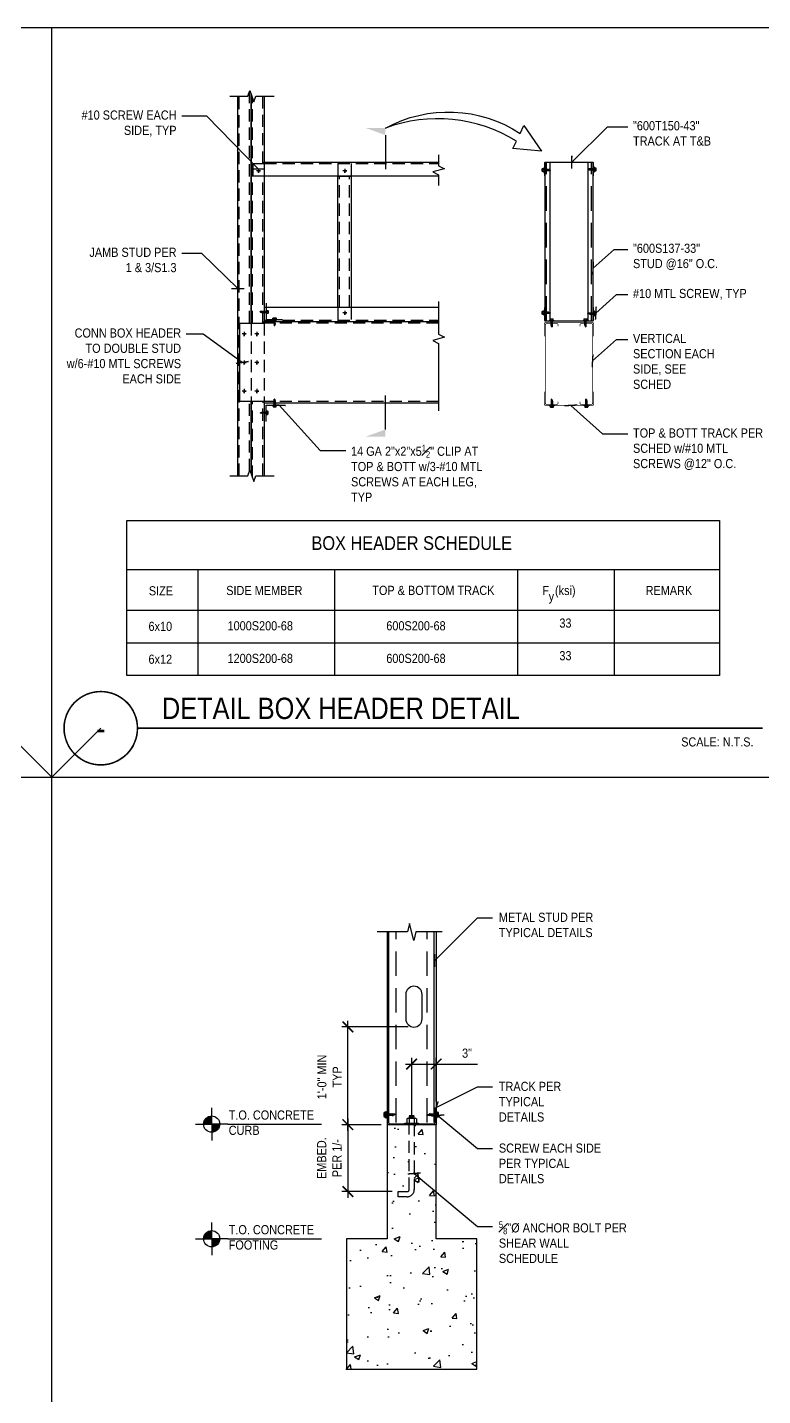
# Model space of a CAD drawing. Header units: inches. Extents: x -16404 to 14624, y -1591 to 16152.
# Drawn here: x -13976.7 to -13886.5, y 5544.1 to 5712 of the extents above; entities that cross this region are included whole.
import ezdxf
from ezdxf.enums import TextEntityAlignment as Align

# ---------------------------------------------------------------- set-up
doc = ezdxf.new("R2010")
doc.units = ezdxf.units.IN
doc.header["$LTSCALE"] = 24
doc.header["$MEASUREMENT"] = 0
for name, pattern in [('HIDDEN2', [0.1875, 0.125, -0.0625]), ('HIDDEN4', [0.09375, 0.0625, -0.03125]), ('PHANTOM2', [1.25, 0.625, -0.125, 0.125, -0.125, 0.125, -0.125])]:
    doc.linetypes.add(name, pattern=pattern)
doc.layers.get('0').update_dxf_attribs({"linetype": 'CONTINUOUS'})
doc.layers.get('DefPoints').update_dxf_attribs({"color": 251, "linetype": 'CONTINUOUS'})
for name, color, linetype in [('S-ANNO-DIMS', 2, 'CONTINUOUS'), ('S-ANNO-NOTE', 4, 'CONTINUOUS'), ('S-BREAK', 2, 'CONTINUOUS'), ('S-CONC', 4, 'CONTINUOUS'), ('S-DETL-SYMB', 4, 'CONTINUOUS'), ('S-NAIL', 2, 'CONTINUOUS'), ('S-SIMPSON', 2, 'CONTINUOUS'), ('S-STEEL', 4, 'CONTINUOUS'), ('S-WOOD', 3, 'CONTINUOUS')]:
    doc.layers.add(name, color=color, linetype=linetype)
doc.layers.add('S-ANNO-GRID-NONPLOT', color=251, linetype='CONTINUOUS', plot=False)
doc.layers.add('S-HATCH2', color=2, linetype='CONTINUOUS', transparency=0.5)
doc.styles.add('Arial', font='arial.ttf', dxfattribs={"width": 0.85})
doc.dimstyles.new('DIM-12$0', dxfattribs={"dimscale": 12, "dimtxt": 0.09375, "dimasz": 0.109375, "dimexe": 0.0625, "dimexo": 0.0625, "dimgap": 0.0625, "dimtad": 1, "dimdec": 4, "dimzin": 11, "dimdsep": 46, "dimlunit": 4, "dimtxsty": 'Arial', "dimblk": 'ARCHTICK', "dimblk1": 'ARCHTICK', "dimblk2": 'ARCHTICK', "dimsah": 1, "dimcen": 0.125, "dimdle": 0.0625, "dimclrd": 256, "dimclre": 256, "dimclrt": 4, "dimadec": 0, "dimazin": 0, "dimtfac": 0.75, "dimtdec": 4, "dimtofl": 0, "dimtmove": 0, "dimatfit": 3, "dimldrblk": 'ARCHTICK', "dimfxl": 1, "dimfrac": 1, "dimtolj": 1, "dimtzin": 11, "dimarcsym": 0})
doc.dimstyles.new('DIM-12$7', dxfattribs={"dimscale": 12, "dimtxt": 0.09375, "dimasz": 0.125, "dimexe": 0.0625, "dimexo": 0.0625, "dimgap": 0.0625, "dimtad": 1, "dimdec": 4, "dimzin": 11, "dimdsep": 46, "dimlunit": 4, "dimtxsty": 'Arial', "dimblk": 'ARCHTICK', "dimcen": 0.125, "dimclrd": 256, "dimclre": 256, "dimclrt": 4, "dimadec": 0, "dimazin": 0, "dimtfac": 0.75, "dimtdec": 4, "dimtofl": 0, "dimtmove": 0, "dimatfit": 3, "dimldrblk": 'ARCHTICK', "dimfxl": 1, "dimfrac": 1, "dimtolj": 1, "dimtzin": 11, "dimarcsym": 0})

# ---------------------------------------------------------------- blocks, each defined once
blk = doc.blocks.new('_ARCHTICK')
at = {"color": 0, "linetype": 'ByBlock', "const_width": 0.15}
blk.add_lwpolyline([(-0.5, -0.5), (0.5, 0.5)], dxfattribs=at)
blk = doc.blocks.new('*D2160')
at = {"layer": 'DefPoints', "color": 0, "transparency": 16777216}
for p in [(-13926.57, 5584.79), (-13926.57, 5579.46), (-13929.57, 5577.56)]:
    blk.add_point(p, dxfattribs=at)
at = {"layer": 'S-ANNO-DIMS', "lineweight": -2, "transparency": 16777216}
for p, q in [((-13930.32, 5584.79), (-13926.57, 5584.79)), ((-13929.57, 5578.31), (-13929.57, 5585.54)), ((-13926.57, 5580.21), (-13926.57, 5585.54)), ((-13926.57, 5584.79), (-13921.48, 5584.79))]:
    blk.add_line(p, q, dxfattribs=at)
at = {"layer": 'S-ANNO-DIMS', "lineweight": -2, "transparency": 16777216, "xscale": 1.3125, "yscale": 1.3125, "zscale": 1.3125, "rotation": 180}
blk.add_blockref('_ARCHTICK', (-13929.57, 5584.79), dxfattribs=at)
at = {"layer": 'S-ANNO-DIMS', "lineweight": -2, "transparency": 16777216, "xscale": 1.3125, "yscale": 1.3125, "zscale": 1.3125}
blk.add_blockref('_ARCHTICK', (-13926.57, 5584.79), dxfattribs=at)
at = {"layer": 'S-ANNO-DIMS', "color": 4, "transparency": 16777216, "insert": (-13922.78, 5586.12), "char_height": 1.125, "attachment_point": 5, "style": 'Arial'}
blk.add_mtext('\\A1;3"', dxfattribs=at)
blk = doc.blocks.new('*D2161')
at = {"layer": 'DefPoints', "color": 0, "transparency": 16777216}
for p in [(-13937.4, 5589.35), (-13929.24, 5589.35), (-13932.57, 5577.35)]:
    blk.add_point(p, dxfattribs=at)
at = {"layer": 'S-ANNO-DIMS', "lineweight": -2, "transparency": 16777216}
for p, q in [((-13929.99, 5589.35), (-13938.15, 5589.35)), ((-13937.4, 5576.6), (-13937.4, 5590.1)), ((-13933.32, 5577.35), (-13938.15, 5577.35))]:
    blk.add_line(p, q, dxfattribs=at)
at = {"layer": 'S-ANNO-DIMS', "lineweight": -2, "transparency": 16777216, "xscale": 1.3125, "yscale": 1.3125, "zscale": 1.3125}
for p, rotation in [((-13937.4, 5589.35), 90), ((-13937.4, 5577.35), 270)]:
    blk.add_blockref('_ARCHTICK', p, dxfattribs=dict(at, rotation=rotation))
at = {"layer": 'S-ANNO-DIMS', "color": 4, "transparency": 16777216, "insert": (-13939.65, 5583.21), "char_height": 1.125, "attachment_point": 5, "rotation": 90, "style": 'Arial'}
blk.add_mtext('\\A1;1\'-0" MIN\\PTYP', dxfattribs=at)
blk = doc.blocks.new('*D2162')
at = {"layer": 'DefPoints', "color": 0, "transparency": 16777216}
for p in [(-13932.57, 5577.35), (-13937.4, 5569.14), (-13931.22, 5569.14)]:
    blk.add_point(p, dxfattribs=at)
at = {"layer": 'S-ANNO-DIMS', "lineweight": -2, "transparency": 16777216}
for p, q in [((-13937.4, 5578.1), (-13937.4, 5568.39)), ((-13933.32, 5577.35), (-13938.15, 5577.35)), ((-13931.97, 5569.14), (-13938.15, 5569.14))]:
    blk.add_line(p, q, dxfattribs=at)
at = {"layer": 'S-ANNO-DIMS', "lineweight": -2, "transparency": 16777216, "xscale": 1.3125, "yscale": 1.3125, "zscale": 1.3125}
for p, rotation in [((-13937.4, 5577.35), 90), ((-13937.4, 5569.14), 270)]:
    blk.add_blockref('_ARCHTICK', p, dxfattribs=dict(at, rotation=rotation))
at = {"layer": 'S-ANNO-DIMS', "color": 4, "transparency": 16777216, "insert": (-13939.67, 5573.25), "char_height": 1.125, "attachment_point": 5, "rotation": 90, "style": 'Arial'}
blk.add_mtext('\\A1;EMBED. \\PPER 1/-', dxfattribs=at)
blk = doc.blocks.new('ELEV-SYMB')
at = {"color": 2}
for points in [[(-2, 0), (0, 0), (0, 2)], [(2, 0), (0, 0), (0, -2)]]:
    blk.add_lwpolyline(points, dxfattribs=at)
at = {"color": 2, "const_width": 1}
for points in [[(0, 0.5, 0.414214), (-0.5, 0, 0.414214)], [(0, -0.5, 0.414214), (0.5, 0, 0.414214)]]:
    blk.add_lwpolyline(points, format="xyb", dxfattribs=at)
at = {"color": 2}
blk.add_circle((0, 0), 1, dxfattribs=at)
blk = doc.blocks.new('no8x3-4 Sht Mtl Screw')
at = {"color": 2}
for p, q in [((-0.28, 0.22), (-0.28, 0.06)), ((0.2, 0.3), (-0.2, 0.3)), ((-0.12, 0.06), (-0.12, 0.22)), ((-0.09, -0.75), (-0.09, 0)), ((0.09, 0), (0.09, -1.06)), ((0.12, 0.22), (0.12, 0.06)), ((0.28, 0.06), (0.28, 0.22)), ((0.13, -0.35), (-0.13, -0.21)), ((0.13, -0.47), (-0.13, -0.33)), ((0.13, -0.58), (-0.13, -0.45)), ((0.13, -0.71), (-0.13, -0.57)), ((0.13, -0.83), (-0.13, -0.69)), ((0.13, -0.23), (-0.12, -0.1)), ((0, -1.01), (-0.08, -0.84)), ((0.09, -1.06), (0.07, -1.06))]:
    blk.add_line(p, q, dxfattribs=at)
blk.add_lwpolyline([(0.41, 0.06), (0.41, 0), (-0.41, 0), (-0.41, 0.06)], close=True, dxfattribs=at)
for centre, radius, start, end in [((-0.2, 0.22), 0.0799, 90, 180), ((-0.21, 0.15), 0.114, 37.8476, 125.9208), ((0, 0.06), 0.2, 53.1301, 126.8699), ((0.21, 0.15), 0.114, 54.0792, 142.1524), ((0.2, 0.22), 0.0799, 0, 90), ((0.08, -0.76), 0.176, 174.7974, 205.0321), ((0.08, -0.97), 0.0903, 205.7938, 275.8226)]:
    blk.add_arc(centre, radius, start, end, dxfattribs=at)
blk = doc.blocks.new('NUT-SM-THREADS')
at = {"layer": 'S-SIMPSON'}
for p, q in [((-0.94, 0.81), (-0.94, 0)), ((-0.94, 0), (-0.84, 0)), ((-0.84, 0), (0.84, 0)), ((-0.7, 0.94), (0.7, 0.94)), ((0.39, 1.44), (-0.5, 1.44)), ((-0.5, 1.44), (-0.39, 1.37)), ((-0.5, 1.31), (-0.39, 1.37)), ((0.5, 1.25), (-0.5, 1.31)), ((-0.5, 1.31), (-0.39, 1.25)), ((-0.5, 1.19), (-0.39, 1.25)), ((0.5, 1.12), (-0.5, 1.19)), ((-0.5, 1.19), (-0.39, 1.12)), ((-0.5, 1.06), (-0.39, 1.12)), ((0.5, 1), (-0.5, 1.06)), ((-0.5, 1.06), (-0.39, 1)), ((-0.5, 0.94), (-0.39, 1)), ((-0.47, 0.81), (-0.47, 0)), ((-0.39, 1.37), (0.39, 1.31)), ((-0.39, 1.25), (0.39, 1.19)), ((-0.39, 1.12), (0.39, 1.06)), ((-0.39, 1), (0.39, 0.94)), ((0.5, 1.37), (-0.09, 1.41)), ((0.39, 1.44), (0.39, 1.44)), ((0.39, 1.44), (0.5, 1.37)), ((0.39, 1.31), (0.5, 1.37)), ((0.39, 1.31), (0.5, 1.25)), ((0.39, 1.19), (0.5, 1.25)), ((0.39, 1.19), (0.5, 1.12)), ((0.39, 1.06), (0.5, 1.12)), ((0.39, 1.06), (0.5, 1)), ((0.39, 0.94), (0.5, 1)), ((0.47, 0.81), (0.47, 0)), ((0.84, 0), (0.94, 0)), ((0.94, 0.81), (0.94, 0))]:
    blk.add_line(p, q, dxfattribs=at)
for centre, radius, start, end in [((-0.7, 0.65), 0.283, 33.8901, 146.1099), ((0, -0.01), 0.943, 60.1583, 119.8417), ((0.7, 0.65), 0.283, 33.8901, 146.1099)]:
    blk.add_arc(centre, radius, start, end, dxfattribs=at)
blk = doc.blocks.new('NUT w-WASHER-sm')
at = {"layer": 'S-SIMPSON'}
blk.add_lwpolyline([(-1.36, 0.17), (1.36, 0.17), (1.36, 0), (-1.36, 0)], close=True, dxfattribs=at)
at = {"layer": 'S-WOOD'}
blk.add_blockref('NUT-SM-THREADS', (0, 0.17), dxfattribs=at)
blk = doc.blocks.new('no8x3-4 Screw')
at = {"color": 2}
for p, q in [((-0.2, 0.16), (-0.2, 0.04)), ((0.14, 0.21), (-0.14, 0.21)), ((-0.09, 0.04), (-0.09, 0.16)), ((-0.07, -0.53), (-0.06, 0)), ((0.06, 0), (0.06, -0.75)), ((0.08, 0.16), (0.08, 0.04)), ((0.2, 0.04), (0.2, 0.16)), ((0.09, -0.17), (-0.09, -0.07)), ((0.09, -0.25), (-0.09, -0.15)), ((0.09, -0.33), (-0.09, -0.23)), ((0.09, -0.41), (-0.09, -0.32)), ((0.09, -0.5), (-0.09, -0.4)), ((0.09, -0.59), (-0.09, -0.49)), ((0, -0.71), (-0.05, -0.59)), ((0.06, -0.75), (0.05, -0.75))]:
    blk.add_line(p, q, dxfattribs=at)
blk.add_lwpolyline([(0.29, 0.04), (0.29, 0), (-0.29, 0), (-0.29, 0.04)], close=True, dxfattribs=at)
for centre, radius, start, end in [((-0.14, 0.16), 0.0564, 90, 180), ((-0.15, 0.11), 0.0804, 37.8476, 125.9208), ((0, 0.04), 0.141, 53.1301, 126.8699), ((0.15, 0.11), 0.0804, 54.0792, 142.1524), ((0.14, 0.16), 0.0564, 0, 90), ((0.06, -0.54), 0.124, 174.7974, 205.0321), ((0.05, -0.69), 0.0638, 205.7938, 275.8226)]:
    blk.add_arc(centre, radius, start, end, dxfattribs=at)
blk = doc.blocks.new('*U335')
at = {"const_width": 0.188}
for points in [[(-4.5, 0, -1), (4.5, 0, 3.732051)], [(-4.5, 0, 1), (4.5, 0, -3.732051)]]:
    blk.add_lwpolyline(points, format="xyb", dxfattribs=at)
blk.add_lwpolyline([(4.5, 0), (81.21, 0)], dxfattribs=at)
blk.add_circle((0, 0), 4.5)
at = {"style": 'Arial', "width": 0.85}
for tag, p in [('DWG_TITLE_1', (7.5, 6.19)), ('DWG_TITLE_2', (7.5, 2.44))]:
    blk.add_attdef(tag, text='', height=2.62, dxfattribs=at).set_placement(p, align=Align.MIDDLE_LEFT)
blk.add_attdef('#', text='', height=3, dxfattribs=at).set_placement((0, 0), align=Align.MIDDLE_CENTER)
blk.add_attdef('SCALE', text='', height=1.12, dxfattribs=at).set_placement((80.08, -1.12), align=Align.TOP_RIGHT)

msp = doc.modelspace()

# ---------------------------------------------------------------- hatches: boundary and pattern name
at = {"layer": 'S-HATCH2'}
h = msp.add_hatch(dxfattribs=at)
h.set_pattern_fill('AR-CONC', color=256, style=0)
h.set_pattern_definition([(50, (-13937.573, 5547.3534), (7.1726, -0.6275), [0.75, -8.25]), (355, (-13937.573, 5547.3534), (-1.3875, 7.522), [0.6, -6.6]), (100.451, (-13936.975, 5547.301), (5.7851, 6.8944), [0.6374, -7.0114]), (46.184, (-13937.573, 5549.353), (10.6724, -1.6552), [1.125, -12.375]), (96.636, (-13936.683, 5549.215), (9.3466, 9.7412), [0.956, -10.517]), (351.184, (-13937.573, 5549.353), (9.3466, 9.741), [0.9, -9.9]), (21, (-13936.573, 5548.8534), (5.9691, -4.0262), [0.75, -8.25]), (326, (-13936.573, 5548.8534), (2.4332, 7.2515), [0.6, -6.6]), (71.451, (-13936.0754, 5548.518), (8.4022, 3.2253), [0.6374, -7.0114]), (37.5, (-13937.5728, 5547.3534), (0.1216, 3.32894), [0, -6.52, 0, -6.7, 0, -6.625]), (7.5, (-13937.573, 5547.3534), (2.6307, 3.9441), [0, -3.82, 0, -6.37, 0, -2.525]), (327.5, (-13939.8028, 5547.3534), (5.33822, -0.22555), [0, -2.5, 0, -7.8, 0, -10.35]), (317.5, (-13940.803, 5547.3534), (5.83186, 1.00105), [0, -3.25, 0, -5.18, 0, -7.35])])
h.paths.add_polyline_path([(-13926.57284, 5563.35343), (-13926.57284, 5577.35343), (-13929.25378, 5577.35343), (-13929.25378, 5569.39009, -0.414213562), (-13930.12878, 5568.51509), (-13931.22253, 5568.51509), (-13931.22253, 5569.14009), (-13930.12878, 5569.14009, 0.414213562), (-13929.87878, 5569.39009), (-13929.87878, 5577.35343), (-13932.57284, 5577.35343), (-13932.57284, 5563.35343), (-13937.57284, 5563.35343), (-13937.57284, 5547.35343), (-13921.57284, 5547.35343), (-13921.57284, 5563.35343)])

# ---------------------------------------------------------------- linework, layer by layer
at = {"layer": 'S-ANNO-DIMS'}
msp.add_lwpolyline([(-13932.78206, 5699.64142, -0.277262134), (-13916.24793, 5698.9894), (-13915.81046, 5699.96236), (-13913.62285, 5696.79579), (-13917.14452, 5697.13209), (-13916.71574, 5698.03739, 0.232407191), (-13932.78206, 5699.64142, 6.330783689)], format="xyb", dxfattribs=at)
at = {"layer": 'S-ANNO-GRID-NONPLOT'}
for p, q in [((-14066.92253, 5712), (-13973.71343, 5712)), ((-13973.71343, 5712), (-13880.50433, 5712)), ((-13973.71343, 5620), (-13973.71343, 5712)), ((-13973.71343, 5620), (-13979.71343, 5626)), ((-13973.71343, 5620), (-13967.71343, 5626)), ((-14066.92253, 5620), (-13973.71343, 5620)), ((-13973.71343, 5620), (-13880.50433, 5620)), ((-13973.71343, 5528), (-13973.71343, 5620))]:
    msp.add_line(p, q, dxfattribs=at)
at = {"layer": 'S-ANNO-NOTE', "color": 2}
for p, q in [((-13964.49961, 5645.47146), (-13891.81881, 5645.47146)), ((-13955.81583, 5645.47146), (-13955.81583, 5632.47146)), ((-13939.0517, 5645.47146), (-13939.0517, 5632.47146)), ((-13916.60486, 5645.47146), (-13916.60486, 5632.47146)), ((-13904.70951, 5645.47146), (-13904.70951, 5632.47146)), ((-13964.49961, 5640.47146), (-13891.81881, 5640.47146)), ((-13964.49961, 5636.47146), (-13891.81881, 5636.47146)), ((-13952.10631, 5577.42268), (-13940.61998, 5577.42268)), ((-13952.10631, 5563.35343), (-13940.61998, 5563.35343))]:
    msp.add_line(p, q, dxfattribs=at)
for points in [[(-13951.89784, 5703.54093), (-13949.68384, 5703.54093), (-13949.43071, 5704.23638), (-13948.92446, 5702.84547), (-13948.67134, 5703.54093), (-13946.45019, 5703.54093)], [(-13926.26046, 5696.35505), (-13926.26046, 5695.02611), (-13925.53601, 5694.65773), (-13926.9849, 5694.2695), (-13926.26046, 5693.90111), (-13926.26046, 5692.60367)], [(-13926.26046, 5678.34794), (-13926.26046, 5674.35309), (-13925.53601, 5673.9847), (-13926.9849, 5673.59647), (-13926.26046, 5673.22809), (-13926.26046, 5664.94493)], [(-13951.89784, 5656.97967), (-13949.68384, 5656.97967), (-13949.43071, 5657.67513), (-13948.92446, 5656.28422), (-13948.67134, 5656.97967), (-13946.45019, 5656.97967)]]:
    msp.add_lwpolyline(points, dxfattribs=at)
at = {"layer": 'S-ANNO-NOTE', "color": 4}
msp.add_lwpolyline([(-13964.49961, 5651.47146), (-13891.81881, 5651.47146), (-13891.81881, 5632.47146), (-13964.49961, 5632.47146)], close=True, dxfattribs=at)
at = {"layer": 'S-BREAK'}
msp.add_lwpolyline([(-13925.82284, 5601.0072), (-13929.06807, 5601.0072), (-13929.32045, 5599.9694), (-13929.82522, 5602.045), (-13930.0776, 5601.0072), (-13933.82284, 5601.0072)], dxfattribs=at)
at = {"layer": 'S-CONC'}
msp.add_lwpolyline([(-13932.57284, 5577.35343), (-13932.57284, 5563.35343), (-13937.57284, 5563.35343), (-13937.57284, 5547.35343), (-13921.57284, 5547.35343), (-13921.57284, 5563.35343), (-13926.57284, 5563.35343), (-13926.57284, 5577.35343)], close=True, dxfattribs=at)
at = {"layer": 'S-DETL-SYMB', "color": 2, "linetype": 'PHANTOM2'}
for p, q in [((-13932.78206, 5698.77801), (-13932.78206, 5694.59173)), ((-13932.78206, 5662.65514), (-13932.78206, 5666.84142))]:
    msp.add_line(p, q, dxfattribs=at)
at = {"layer": 'S-DETL-SYMB'}
for points in [[(-13935.18697, 5699.64142), (-13932.78206, 5698.77801), (-13932.78206, 5699.64142)], [(-13935.18697, 5661.79173), (-13932.78206, 5662.65514), (-13932.78206, 5661.79173)]]:
    msp.add_solid(points, dxfattribs=at)
at = {"layer": 'S-SIMPSON'}
for points in [[(-13948.35141, 5694.6526), (-13948.35141, 5694.1526), (-13948.35141, 5694.4026), (-13948.10141, 5694.4026), (-13948.60141, 5694.4026)], [(-13937.78193, 5694.6526), (-13937.78193, 5694.1526), (-13937.78193, 5694.4026), (-13937.53193, 5694.4026), (-13938.03193, 5694.4026)], [(-13937.78193, 5677.21028), (-13937.78193, 5676.71028), (-13937.78193, 5676.96028), (-13937.53193, 5676.96028), (-13938.03193, 5676.96028)], [(-13950.11522, 5674.62759), (-13950.11522, 5674.12759), (-13950.11522, 5674.37759), (-13949.86522, 5674.37759), (-13950.36522, 5674.37759)], [(-13948.56024, 5674.62759), (-13948.56024, 5674.12759), (-13948.56024, 5674.37759), (-13948.31024, 5674.37759), (-13948.81024, 5674.37759)], [(-13950.11522, 5671.12759), (-13950.11522, 5670.62759), (-13950.11522, 5670.87759), (-13949.86522, 5670.87759), (-13950.36522, 5670.87759)], [(-13948.56024, 5671.12759), (-13948.56024, 5670.62759), (-13948.56024, 5670.87759), (-13948.31024, 5670.87759), (-13948.81024, 5670.87759)], [(-13950.11522, 5667.62759), (-13950.11522, 5667.12759), (-13950.11522, 5667.37759), (-13949.86522, 5667.37759), (-13950.36522, 5667.37759)], [(-13948.56024, 5667.62759), (-13948.56024, 5667.12759), (-13948.56024, 5667.37759), (-13948.31024, 5667.37759), (-13948.81024, 5667.37759)]]:
    msp.add_lwpolyline(points, dxfattribs=at)
at = {"layer": 'S-SIMPSON', "linetype": 'HIDDEN4'}
msp.add_lwpolyline([(-13931.22253, 5569.14009), (-13930.12878, 5569.14009, 0.414213562), (-13929.87878, 5569.39009), (-13929.87878, 5577.45259), (-13929.25378, 5577.45259), (-13929.25378, 5569.39009, -0.414213562), (-13930.12878, 5568.51509), (-13931.22253, 5568.51509)], format="xyb", close=True, dxfattribs=at)
at = {"layer": 'S-STEEL', "color": 1, "linetype": 'HIDDEN4'}
for p, q in [((-13947.65456, 5695.28748), (-13947.65456, 5693.72498)), ((-13938.61838, 5695.28748), (-13938.61838, 5693.72498)), ((-13936.99338, 5695.28748), (-13936.99338, 5693.72498)), ((-13938.61838, 5677.63878), (-13938.61838, 5676.07628)), ((-13936.99338, 5677.63878), (-13936.99338, 5676.07628)), ((-13949.27956, 5675.70128), (-13949.27956, 5666.07628)), ((-13947.65456, 5675.70128), (-13947.65456, 5666.07628))]:
    msp.add_line(p, q, dxfattribs=at)
at = {"layer": 'S-STEEL', "color": 2}
for p, q in [((-13932.57284, 5601.0072), (-13932.57284, 5577.35343)), ((-13926.57284, 5601.0072), (-13926.57284, 5577.35343))]:
    msp.add_line(p, q, dxfattribs=at)
at = {"layer": 'S-STEEL'}
for p, q in [((-13932.35409, 5577.62073), (-13932.35409, 5601.0072)), ((-13926.79159, 5577.62073), (-13926.79159, 5601.0072))]:
    msp.add_line(p, q, dxfattribs=at)
at = {"layer": 'S-STEEL', "color": 2, "linetype": 'HIDDEN2'}
for p, q in [((-13931.47909, 5577.62073), (-13931.47909, 5601.0072)), ((-13927.66659, 5577.62073), (-13927.66659, 5601.0072))]:
    msp.add_line(p, q, dxfattribs=at)
at = {"layer": 'S-STEEL'}
for points in [[(-13950.90456, 5656.97967), (-13950.90456, 5703.54093)], [(-13949.27956, 5703.8211), (-13949.27956, 5675.70128)], [(-13949.27956, 5675.70128), (-13949.27956, 5703.8211)], [(-13947.65456, 5703.54093), (-13947.65456, 5695.28748)], [(-13926.26046, 5693.72498), (-13947.65456, 5693.72498), (-13949.02056, 5693.72498), (-13949.02056, 5695.28748), (-13947.65456, 5695.28748), (-13947.65456, 5695.47498), (-13926.26046, 5695.47498)], [(-13912.59586, 5676.00362), (-13912.59586, 5695.41551)], [(-13907.93961, 5695.41551), (-13907.93961, 5676.00362)], [(-13947.65456, 5693.72498), (-13947.65456, 5675.88878)], [(-13926.26046, 5677.63878), (-13947.65456, 5677.63878), (-13947.65456, 5675.88878), (-13926.26046, 5675.88878)], [(-13947.40456, 5678.13878), (-13947.40456, 5676.13878), (-13945.40456, 5676.13878)], [(-13926.26046, 5665.88878), (-13947.65456, 5665.88878), (-13947.65456, 5666.07628), (-13950.63707, 5666.07628), (-13950.63707, 5675.70128), (-13947.65456, 5675.70128), (-13947.65456, 5675.88878), (-13926.26046, 5675.88878)], [(-13949.27956, 5657.25985), (-13949.27956, 5666.07628)], [(-13949.27956, 5666.07628), (-13949.27956, 5657.25985)], [(-13947.65456, 5665.88878), (-13947.65456, 5656.97967)], [(-13947.40456, 5663.63878), (-13947.40456, 5665.63878), (-13945.40456, 5665.63878)]]:
    msp.add_lwpolyline(points, dxfattribs=at)
at = {"layer": 'S-STEEL', "color": 1, "linetype": 'HIDDEN4'}
for points in [[(-13950.71706, 5656.97967), (-13950.71706, 5703.54093)], [(-13949.46706, 5675.70128), (-13949.46706, 5704.13651)], [(-13947.84206, 5695.28748), (-13947.84206, 5703.54093)], [(-13949.09206, 5675.70128), (-13949.09206, 5703.30595)], [(-13947.65456, 5695.28748), (-13926.26046, 5695.28748)], [(-13947.84206, 5675.70128), (-13947.84206, 5693.72498)], [(-13938.43088, 5677.63878), (-13938.43088, 5693.72498)], [(-13937.18088, 5677.63878), (-13937.18088, 5693.72498)], [(-13947.65456, 5676.07628), (-13926.26046, 5676.07628)], [(-13926.26046, 5675.70128), (-13947.65456, 5675.70128)], [(-13949.46706, 5657.57525), (-13949.46706, 5666.07628)], [(-13949.09206, 5656.7447), (-13949.09206, 5666.07628)], [(-13947.84206, 5656.97967), (-13947.84206, 5666.07628)], [(-13926.26046, 5666.07628), (-13947.65456, 5666.07628)]]:
    msp.add_lwpolyline(points, dxfattribs=at)
at = {"layer": 'S-STEEL', "const_width": 0.09375}
for points in [[(-13913.28336, 5693.78035), (-13913.28336, 5695.34998, -0.414213562), (-13913.15836, 5695.47498), (-13907.37711, 5695.47498, -0.414213562), (-13907.25211, 5695.34998), (-13907.25211, 5693.78035)], [(-13913.28336, 5677.63878), (-13913.28336, 5676.06916, 0.414213562), (-13913.15836, 5675.94416), (-13907.37711, 5675.94416, 0.414213562), (-13907.25211, 5676.06916), (-13907.25211, 5677.63878)], [(-13913.28336, 5674.08348), (-13913.28336, 5675.65311, -0.414213562), (-13913.15836, 5675.77811), (-13907.37711, 5675.77811, -0.414213562), (-13907.25211, 5675.65311), (-13907.25211, 5674.08348)], [(-13911.62711, 5675.32188), (-13911.62711, 5675.52501, 0.414213562), (-13911.75211, 5675.65001), (-13913.03336, 5675.65001, 0.414213562), (-13913.15836, 5675.52501), (-13913.15836, 5665.86876, 0.414213562), (-13913.03336, 5665.74376), (-13911.75211, 5665.74376, 0.414213562), (-13911.62711, 5665.86876), (-13911.62711, 5666.07188)], [(-13908.90836, 5675.32188), (-13908.90836, 5675.52501, -0.414213562), (-13908.78336, 5675.65001), (-13907.50211, 5675.65001, -0.414213562), (-13907.37711, 5675.52501), (-13907.37711, 5665.86876, -0.414213562), (-13907.50211, 5665.74376), (-13908.78336, 5665.74376, -0.414213562), (-13908.90836, 5665.86876), (-13908.90836, 5666.07188)], [(-13913.28336, 5667.31028), (-13913.28336, 5665.74066, 0.414213562), (-13913.15836, 5665.61566), (-13907.37711, 5665.61566, 0.414213562), (-13907.25211, 5665.74066), (-13907.25211, 5667.31028)]]:
    msp.add_lwpolyline(points, format="xyb", dxfattribs=at)
at = {"layer": 'S-STEEL'}
for points in [[(-13913.22086, 5695.41551), (-13913.22086, 5676.00362), (-13907.31461, 5676.00362), (-13907.31461, 5695.41551)], [(-13936.99338, 5693.72498), (-13936.99338, 5677.63878), (-13938.61838, 5677.63878), (-13938.61838, 5693.72498)]]:
    msp.add_lwpolyline(points, close=True, dxfattribs=at)
at = {"layer": 'S-STEEL', "color": 1, "linetype": 'HIDDEN2'}
for points in [[(-13913.03336, 5676.00362), (-13913.03336, 5695.41551)], [(-13907.50211, 5676.00362), (-13907.50211, 5695.41551)]]:
    msp.add_lwpolyline(points, dxfattribs=at)
at = {"layer": 'S-STEEL'}
msp.add_lwpolyline([(-13928.28774, 5590.3337), (-13928.28774, 5593.3337, 1), (-13930.28774, 5593.3337), (-13930.28774, 5590.3337, 1)], format="xyb", close=True, dxfattribs=at)
msp.add_lwpolyline([(-13932.45742, 5579.45259), (-13932.45742, 5577.70259, 0.414213562), (-13932.20742, 5577.45259), (-13926.92513, 5577.45259, 0.414213562), (-13926.67513, 5577.70259), (-13926.67513, 5579.45259)], format="xyb", dxfattribs=at)

# ---------------------------------------------------------------- block references
at = {"layer": 'S-ANNO-NOTE'}
msp.add_blockref('*U335', (-13967.71343, 5626), dxfattribs=at).add_auto_attribs({'#': '-', 'DWG_TITLE_2': 'DETAIL BOX HEADER DETAIL', 'SCALE': 'SCALE: N.T.S.'})
for p in [(-13954.10631, 5577.42268), (-13954.10631, 5563.35343)]:
    msp.add_blockref('ELEV-SYMB', p, dxfattribs=at)
at = {"layer": 'S-NAIL', "xscale": -1}
for p, rotation in [((-13913.33045, 5694.49186), 90.17910519197686), ((-13907.19152, 5694.56506), 270.1791051919769), ((-13947.40456, 5677.07271), 270.1791051919769), ((-13913.33045, 5676.97995), 90.17910519197686), ((-13907.19152, 5676.88494), 270.1791051919769), ((-13946.38223, 5676.13878), 0.1791051919247444)]:
    msp.add_blockref('no8x3-4 Screw', p, dxfattribs=dict(at, rotation=rotation))
at = {"layer": 'S-NAIL'}
for name, p, rotation in [('no8x3-4 Screw', (-13912.39226, 5676.00362), 359.8208948080232), ('no8x3-4 Screw', (-13908.25096, 5676.00362), 359.8208948080232), ('no8x3-4 Screw', (-13947.40456, 5664.70485), 269.8208948080232), ('no8x3-4 Screw', (-13946.38223, 5665.63878), 179.8208948080753), ('no8x3-4 Screw', (-13912.3664, 5665.61566), 179.8208948080232), ('no8x3-4 Screw', (-13908.13414, 5665.61566), 179.8208948080232), ('no8x3-4 Sht Mtl Screw', (-13932.68825, 5578.57759), 90), ('no8x3-4 Sht Mtl Screw', (-13926.57284, 5578.57759), 270)]:
    msp.add_blockref(name, p, dxfattribs=dict(at, rotation=rotation))
at = {"layer": 'S-SIMPSON', "xscale": 0.625, "yscale": 0.625, "zscale": 0.625}
msp.add_blockref('NUT w-WASHER-sm', (-13929.56628, 5577.45259), dxfattribs=at)

# ---------------------------------------------------------------- texts
at = {"layer": 'S-ANNO-NOTE', "color": 4, "char_height": 1.125, "style": 'Arial'}
for s, insert, width, attachment_point in [('#10 SCREW EACH SIDE, TYP', (-13958.41751, 5701.80272), 11.6210938, 3), ('"600T150-43" TRACK AT T&B', (-13902.41546, 5700.49308), 11.6210938, 1), ('JAMB STUD PER 1 & 3/S1.3', (-13958.41751, 5684.9636), 11.6210938, 3), ('"600S137-33" STUD @16" O.C.', (-13902.41546, 5685.45842), 11.6210938, 1), ('#10 MTL SCREW, TYP', (-13902.41546, 5679.90957), 15.6913695, 1), ('CONN BOX HEADER TO DOUBLE STUD w/6-#10 MTL SCREWS EACH SIDE', (-13957.86013, 5675.06108), 15.0383216, 3), ('VERTICAL SECTION EACH SIDE, SEE SCHED', (-13902.41546, 5674.39336), 11.4453125, 1), ('\\A1;TOP & BOTT TRACK PER SCHED w/#10 MTL SCREWS @12" O.C.', (-13902.41546, 5662.79039), 17.8270437, 1), ('\\A1;14 GA 2"x2"x5{\\H0.7x;\\S1#2;}" CLIP AT TOP & BOTT w/3-#10 MTL SCREWS AT EACH LEG, TYP', (-13937.00561, 5660.7754), 17.2950925, 1), ('SIZE', (-13961.81302, 5643.42578), 3.3161369, 1), ('SIDE MEMBER', (-13952.32042, 5643.4652), 9.9439327, 1), ('TOP & BOTTOM TRACK', (-13926.90717, 5642.9061), 17.451923, 5), ('F  (ksi)', (-13913.54407, 5643.4652), 6.3138604, 1), ('REMARK', (-13898.01043, 5642.9061), 7.7395836, 5), ('y', (-13912.76447, 5642.74804), 22.5039397, 1), ('\\A1;6x10', (-13961.85585, 5639.06249), 3.3589962, 1), ('1000S200-68', (-13952.15807, 5639.13248), 9.7140748, 1), ('600S200-68', (-13932.68228, 5639.13248), 9.7140748, 1), ('33', (-13911.44977, 5639.4652), 2.0555795, 1), ('\\A1;6x12', (-13961.85585, 5635.03533), 3.3589962, 1), ('1200S200-68', (-13952.15807, 5635.13248), 9.7140748, 1), ('600S200-68', (-13932.68228, 5635.13248), 9.7140748, 1), ('33', (-13911.44977, 5635.4652), 2.5146164, 1), ('METAL STUD PER TYPICAL DETAILS', (-13918.87112, 5603.36369), 11.5736562, 1), ('TRACK PER TYPICAL DETAILS', (-13918.87112, 5582.61377), 11.4484175, 1), ('T.O. CONCRETE CURB{\\H1.4437x; }', (-13952.01746, 5579.099), 10.8269165, 1), ('SCREW EACH SIDE PER TYPICAL DETAILS ', (-13918.87112, 5575.0423), 14.0979997, 1), ('T.O. CONCRETE FOOTING{\\H1.44438x; }', (-13952.01746, 5565.02975), 10.8269165, 1), ('\\A1;{\\H0.7x;\\S5#8;}"%%C ANCHOR BOLT PER SHEAR WALL SCHEDULE', (-13918.87112, 5565.48067), 16.1970532, 1)]:
    msp.add_mtext(s, dxfattribs=dict(at, insert=insert, width=width, attachment_point=attachment_point))
at = {"layer": 'S-ANNO-NOTE', "color": 6, "insert": (-13941.86244, 5649.56172), "char_height": 1.6875, "width": 33.7559096, "attachment_point": 1, "style": 'Arial'}
msp.add_mtext('BOX HEADER SCHEDULE', dxfattribs=at)

# ---------------------------------------------------------------- dimensions: what is measured, and where the dimension line sits
at = {"layer": 'S-ANNO-DIMS'}
for base, p2, angle, text, picture, middle in [((-13937.4027, 5589.35343), (-13929.23704, 5589.35343), 90, '<> MIN\\PTYP', '*D2161', (-13937.4027, 5583.21129)), ((-13937.4027, 5569.14009), (-13931.22253, 5569.14009), 270, 'EMBED. \\PPER 1/-', '*D2162', (-13937.4027, 5573.24676))]:
    dim = msp.add_linear_dim(base=base, p1=(-13932.57284, 5577.35343), p2=p2, angle=angle, text=text, dimstyle='DIM-12$0', dxfattribs=at)
    dim.commit()
    dim.dimension.update_dxf_attribs({"geometry": picture, "text_midpoint": middle, "dimtype": 160})
dim = msp.add_linear_dim(base=(-13926.57284, 5584.79278), p1=(-13929.56628, 5577.56009), p2=(-13926.57284, 5579.45513), dimstyle='DIM-12$0', dxfattribs=at)
dim.commit()
dim.dimension.update_dxf_attribs({"geometry": '*D2160', "text_midpoint": (-13922.77968, 5584.79278), "dimtype": 160})

# ---------------------------------------------------------------- leaders
for points in [[(-13948.35141, 5694.61929), (-13954.69998, 5701.10027), (-13957.77757, 5701.10027)], [(-13909.92841, 5695.47498), (-13905.52501, 5699.79063), (-13903.0554, 5699.79063)], [(-13950.90456, 5679.9455), (-13955.30796, 5684.26116), (-13957.77757, 5684.26116)], [(-13907.31461, 5682.46272), (-13904.71605, 5684.75597), (-13903.0554, 5684.75597)], [(-13906.97763, 5676.93291), (-13904.43747, 5679.20713), (-13903.0554, 5679.20713)], [(-13950.34677, 5670.87759), (-13955.13338, 5674.35863), (-13957.22019, 5674.35863)], [(-13907.37711, 5671.07342), (-13904.43747, 5673.69091), (-13903.0554, 5673.69091)], [(-13945.81136, 5665.63878), (-13940.7823, 5660.07295), (-13937.64554, 5660.07295)], [(-13910.05001, 5665.61566), (-13906.16881, 5662.11432), (-13903.0554, 5662.11432)], [(-13926.73704, 5597.50647), (-13921.51312, 5602.73805), (-13919.64852, 5602.73805)], [(-13926.57284, 5579.45513), (-13921.51312, 5581.98812), (-13919.64852, 5581.98812)], [(-13926.3588, 5578.48702), (-13921.51312, 5574.41665), (-13919.64852, 5574.41665)], [(-13929.25378, 5571.37343), (-13921.51312, 5564.85502), (-13919.64852, 5564.85502)]]:
    msp.add_leader(points, dimstyle='DIM-12$7', override={"dimasz": 0.09375}, dxfattribs=at)

doc.saveas('drawing.dxf')
